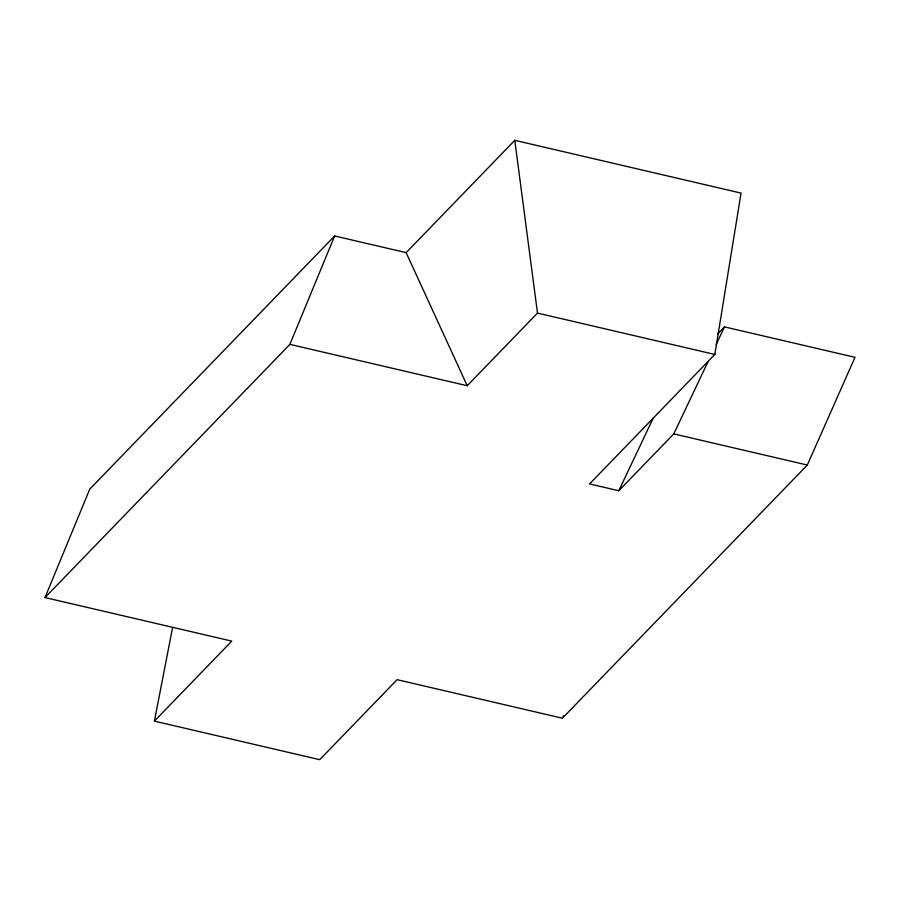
<?xml version="1.0" encoding="UTF-8"?>
<svg xmlns="http://www.w3.org/2000/svg" width="900" height="900" viewBox="0 0 900 900"><rect width="100%" height="100%" fill="white"/><g stroke="black" fill="none" stroke-linecap="round" stroke-linejoin="round"><path stroke-width="1.35" d="M708.401 360.889L673.785 433.901L618.795 490.748L589.579 483.93L714.825 354.454L741.06 193.095L514.789 140.321L406.147 252.641L334.642 235.969L89.752 489.15L45 597.555L231.784 641.115L154.395 721.125L319.714 759.679L397.103 679.669L562.41 718.222L807.311 465.041L855 357.322L724.511 326.891L717.761 333.877M154.395 721.125L172.597 627.48M45 597.555L289.89 344.374L334.642 235.969M562.41 718.222L563.546 715.658M618.795 490.748L653.411 417.735M716.164 344.52L724.511 326.891M289.89 344.374L467.224 385.729L537.491 313.088L514.789 140.321M537.491 313.088L714.825 354.454M673.785 433.901L807.311 465.041M406.147 252.641L467.224 385.729"/></g></svg>
